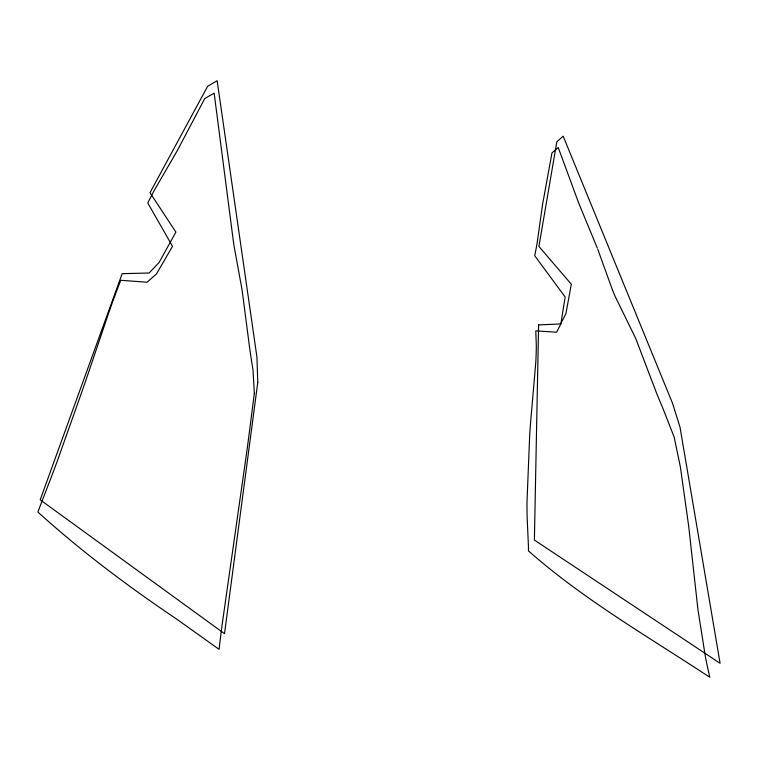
<?xml version="1.0" encoding="UTF-8"?>
<svg xmlns="http://www.w3.org/2000/svg" width="758" height="758" viewBox="0 0 758 758"><rect width="100%" height="100%" fill="white"/><g stroke="black" fill="none" stroke-linecap="round" stroke-linejoin="round"><path stroke-width="1.14" d="M535.489 251.864L536.219 248.074A177.609 19.822 -71.2 0 0 537.223 242.503L542.586 204.272L551.976 152.917L558.22 147.507L578.705 203.087L597.323 248.122M535.366 252.499L534.712 255.721L565.146 296.994L560.825 324.054L556.599 332.212L535.783 330.867L536.304 345.411A190.239 37.237 -75.6 0 1 535.726 363.129L530.524 423.248A617.505 179.229 -70.5 0 0 529.7 434.884L527.009 501.531A327.873 88.506 -73.3 0 0 527.189 518.121L528.392 545.286A212.6 45.736 -77.4 0 1 528.497 550.933C583.963 599.843 648.308 636.767 709.81 677.264A495.505 259.397 -74.8 0 1 705.347 656.504L697.966 609.82L688.709 526.308L680.381 466.985L674.146 437.034L662.378 407.046A832.009 493.051 -66.5 0 1 655.983 391.602L635.697 338.39L615.288 296.7A261.576 127.496 -78.7 0 1 612.559 290.229M612.559 290.229L597.778 249.287M538.606 324.898L534.39 540.056L720.1 663.307L680.021 427.209L672.545 403.294L563.175 136.194L556.836 141.765L538.91 246.435L571.305 284.203L565.913 313.623L560.636 323.931L538.606 324.898M254.347 393.326L247.468 446.888L221.791 627.037A560.19 72.01 -77 0 0 219.081 649.36L176.169 618.755C127.875 586.228 81.068 551.17 37.9 512.057A234.724 16.221 -73.5 0 1 40.146 506.069L51.184 477.388A362.817 33.229 -74.8 0 0 57.712 459.898L82.707 389.46A693.741 70.778 -75.7 0 0 86.943 377.162L108.432 313.727A205.626 13.038 -74.2 0 1 115.036 295.241L120.759 280.299L147.052 282.222L156.442 274.017L172.511 246.303L147.763 202.983L151.79 195.09A190.144 23.839 -70.8 0 1 154.822 189.386L177.23 150.766L204.764 98.531L214.154 93.177L233.237 240.305A284.146 62.98 -82.4 0 0 234.241 247.004L242.105 290.087L249.354 345.762A940.005 270.407 -77.9 0 0 251.713 361.954L253.011 370.103L254.347 393.326M257.767 382.373L224.51 633.679L40.202 499.816L122.161 273.657L149.146 273.013L159.133 262.41L175.884 232.109L150.008 192.693L207.664 86.26L217.148 80.736L256.953 357.255L257.767 382.373"/></g></svg>
